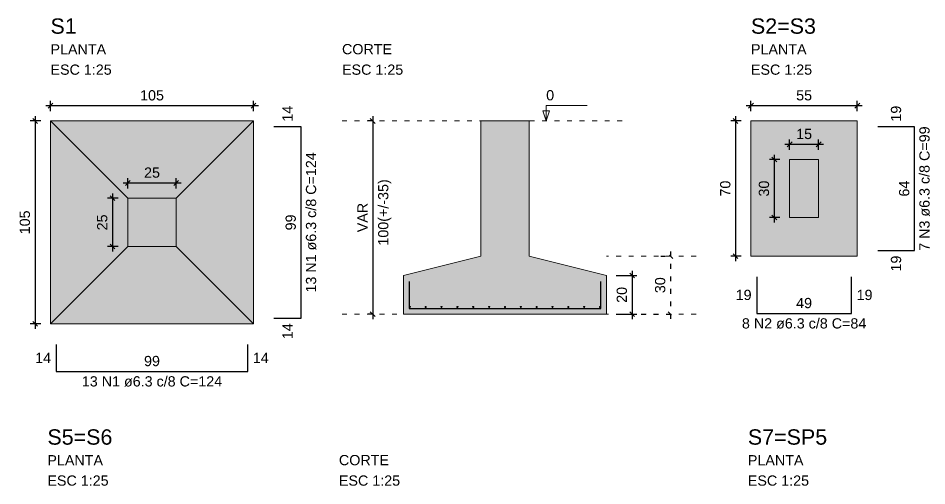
# Model space of a CAD drawing. Header units: inches. Extents: x -52 to 802, y -168 to 85.
# Drawn here: x 167.28 to 186.08, y 56.5 to 66.18 of the extents above; entities that cross this region are included whole.
import ezdxf

# ---------------------------------------------------------------- set-up
doc = ezdxf.new("R2010")
doc.units = ezdxf.units.IN
doc.header["$MEASUREMENT"] = 0
doc.linetypes.add('DOT2', pattern=[3.175, 0, -3.175])
for name, color, linetype, lineweight in [('Descrição da armadura', 7, 'Continuous', 5), ('DT-Armadura', 2, 'Continuous', 30), ('DT-Barras no corte', 5, 'Continuous', 5), ('DT-Cotas', 9, 'Continuous', 5), ('DT-Forma', 5, 'Continuous', 5), ('DT-Hachura sapatas em corte', 43, 'Continuous', 5), ('DT-Hachura sapatas em planta', 43, 'Continuous', 5), ('DT-Pontilhado', 9, 'DOT2', 5), ('DT-Textos', 7, 'Continuous', 5), ('DT-Título', 3, 'Continuous', 20), ('Textos armaduras', 7, 'Continuous', 5)]:
    doc.layers.add(name, color=color, linetype=linetype, lineweight=lineweight)
doc.styles.add('Arial', font='arial.ttf')
doc.styles.get("Standard").update_dxf_attribs({"font": 'arial.ttf'})
doc.dimstyles.new('UM_25.000000', dxfattribs={"dimtxt": 0.18, "dimasz": 0.1, "dimexe": 0.1, "dimexo": 0.2, "dimgap": 0, "dimtad": 1, "dimtih": 1, "dimtoh": 1, "dimdec": 1, "dimlfac": 25, "dimzin": 0, "dimdsep": 46, "dimtxsty": 'Standard', "dimcen": 0.09, "dimdle": 0.1, "dimadec": 1, "dimazin": 2, "dimtfac": 1, "dimtdec": 4, "dimtofl": 0, "dimtmove": 0, "dimatfit": 3, "dimfxl": 1, "dimtolj": 1, "dimarcsym": 0})

# ---------------------------------------------------------------- blocks, each defined once
blk = doc.blocks.new('_Oblique')
at = {"color": 0, "linetype": 'ByBlock', "lineweight": -2}
blk.add_line((-0.5, -0.5), (0.5, 0.5), dxfattribs=at)
blk = doc.blocks.new('*D339')
at = {"layer": 'Defpoints', "color": 0, "transparency": 16777216}
for p in [(167.951, 64.057), (167.633, 59.857), (167.951, 59.857)]:
    blk.add_point(p, dxfattribs=at)
at = {"layer": 'DT-Cotas', "color": 0, "lineweight": -2, "transparency": 16777216}
for p, q in [((167.633, 64.157), (167.633, 59.757)), ((167.751, 64.057), (167.533, 64.057)), ((167.751, 59.857), (167.533, 59.857))]:
    blk.add_line(p, q, dxfattribs=at)
at = {"layer": 'DT-Cotas', "color": 0, "lineweight": -2, "transparency": 16777216, "xscale": 0.1, "yscale": 0.1, "zscale": 0.1}
for p, rotation in [((167.633, 64.057), 90), ((167.633, 59.857), 270)]:
    blk.add_blockref('_Oblique', p, dxfattribs=dict(at, rotation=rotation))
at = {"layer": 'DT-Cotas', "transparency": 16777216, "insert": (167.421, 61.957), "char_height": 0.2118, "attachment_point": 5, "rotation": 90, "style": 'Arial'}
blk.add_mtext('\\A1;105', dxfattribs=at)
blk = doc.blocks.new('*D340')
at = {"layer": 'Defpoints', "color": 0, "transparency": 16777216}
for p in [(172.151, 64.374), (167.951, 64.057), (172.151, 64.057)]:
    blk.add_point(p, dxfattribs=at)
at = {"layer": 'DT-Cotas', "color": 0, "lineweight": -2, "transparency": 16777216}
for p, q in [((167.851, 64.374), (172.251, 64.374)), ((167.951, 64.257), (167.951, 64.474)), ((172.151, 64.257), (172.151, 64.474))]:
    blk.add_line(p, q, dxfattribs=at)
at = {"layer": 'DT-Cotas', "color": 0, "lineweight": -2, "transparency": 16777216, "xscale": 0.1, "yscale": 0.1, "zscale": 0.1, "rotation": 180}
blk.add_blockref('_Oblique', (167.951, 64.374), dxfattribs=at)
at = {"layer": 'DT-Cotas', "color": 0, "lineweight": -2, "transparency": 16777216, "xscale": 0.1, "yscale": 0.1, "zscale": 0.1}
blk.add_blockref('_Oblique', (172.151, 64.374), dxfattribs=at)
at = {"layer": 'DT-Cotas', "transparency": 16777216, "insert": (170.051, 64.586), "char_height": 0.2118, "attachment_point": 5, "rotation": 0.0057, "style": 'Arial'}
blk.add_mtext('\\A1;105', dxfattribs=at)
blk = doc.blocks.new('*D341')
at = {"layer": 'Defpoints', "color": 0, "transparency": 16777216}
for p in [(169.551, 62.457), (169.233, 61.457), (169.551, 61.457)]:
    blk.add_point(p, dxfattribs=at)
at = {"layer": 'DT-Cotas', "color": 0, "lineweight": -2, "transparency": 16777216}
for p, q in [((169.351, 62.457), (169.133, 62.457)), ((169.233, 62.557), (169.233, 61.357)), ((169.351, 61.457), (169.133, 61.457))]:
    blk.add_line(p, q, dxfattribs=at)
at = {"layer": 'DT-Cotas', "color": 0, "lineweight": -2, "transparency": 16777216, "xscale": 0.1, "yscale": 0.1, "zscale": 0.1}
for p, rotation in [((169.233, 62.457), 90), ((169.233, 61.457), 270)]:
    blk.add_blockref('_Oblique', p, dxfattribs=dict(at, rotation=rotation))
at = {"layer": 'DT-Cotas', "transparency": 16777216, "insert": (169.021, 61.957), "char_height": 0.2118, "attachment_point": 5, "rotation": 90, "style": 'Arial'}
blk.add_mtext('\\A1;25', dxfattribs=at)
blk = doc.blocks.new('*D342')
at = {"layer": 'Defpoints', "color": 0, "transparency": 16777216}
for p in [(170.551, 62.774), (169.551, 62.457), (170.551, 62.457)]:
    blk.add_point(p, dxfattribs=at)
at = {"layer": 'DT-Cotas', "color": 0, "lineweight": -2, "transparency": 16777216}
for p, q in [((169.551, 62.657), (169.551, 62.874)), ((170.551, 62.657), (170.551, 62.874)), ((169.451, 62.774), (170.651, 62.774))]:
    blk.add_line(p, q, dxfattribs=at)
at = {"layer": 'DT-Cotas', "color": 0, "lineweight": -2, "transparency": 16777216, "xscale": 0.1, "yscale": 0.1, "zscale": 0.1, "rotation": 180}
blk.add_blockref('_Oblique', (169.551, 62.774), dxfattribs=at)
at = {"layer": 'DT-Cotas', "color": 0, "lineweight": -2, "transparency": 16777216, "xscale": 0.1, "yscale": 0.1, "zscale": 0.1}
blk.add_blockref('_Oblique', (170.551, 62.774), dxfattribs=at)
at = {"layer": 'DT-Cotas', "transparency": 16777216, "insert": (170.051, 62.986), "char_height": 0.2118, "attachment_point": 5, "rotation": 0.0057, "style": 'Arial'}
blk.add_mtext('\\A1;25', dxfattribs=at)
blk = doc.blocks.new('*D343')
at = {"layer": 'Defpoints', "color": 0, "transparency": 16777216}
for p in [(174.829, 64.057), (174.617, 60.057), (174.829, 60.057)]:
    blk.add_point(p, dxfattribs=at)
at = {"layer": 'DT-Cotas', "color": 0, "lineweight": -2, "transparency": 16777216}
for p, q in [((174.617, 64.157), (174.617, 59.957)), ((174.629, 64.057), (174.517, 64.057)), ((174.629, 60.057), (174.517, 60.057))]:
    blk.add_line(p, q, dxfattribs=at)
at = {"layer": 'DT-Cotas', "color": 0, "lineweight": -2, "transparency": 16777216, "xscale": 0.1, "yscale": 0.1, "zscale": 0.1}
for p, rotation in [((174.617, 64.057), 90), ((174.617, 60.057), 270)]:
    blk.add_blockref('_Oblique', p, dxfattribs=dict(at, rotation=rotation))
at = {"layer": 'DT-Cotas', "transparency": 16777216, "insert": (174.405, 62.057), "char_height": 0.2118, "attachment_point": 5, "rotation": 90, "style": 'Arial'}
blk.add_mtext('\\A1;VAR', dxfattribs=at)
blk = doc.blocks.new('*D344')
at = {"layer": 'Defpoints', "color": 0, "transparency": 16777216}
for p in [(179.452, 60.857), (179.452, 60.057), (179.982, 60.057)]:
    blk.add_point(p, dxfattribs=at)
at = {"layer": 'DT-Cotas', "color": 0, "lineweight": -2, "transparency": 16777216}
for p, q in [((179.982, 60.957), (179.982, 59.957)), ((179.652, 60.857), (180.082, 60.857)), ((179.652, 60.057), (180.082, 60.057))]:
    blk.add_line(p, q, dxfattribs=at)
at = {"layer": 'DT-Cotas', "color": 0, "lineweight": -2, "transparency": 16777216, "xscale": 0.1, "yscale": 0.1, "zscale": 0.1}
for p, rotation in [((179.982, 60.857), 90), ((179.982, 60.057), 270)]:
    blk.add_blockref('_Oblique', p, dxfattribs=dict(at, rotation=rotation))
at = {"layer": 'DT-Cotas', "transparency": 16777216, "insert": (179.77, 60.457), "char_height": 0.2118, "attachment_point": 5, "rotation": 90, "style": 'Arial'}
blk.add_mtext('\\A1;20', dxfattribs=at)
blk = doc.blocks.new('*D345')
at = {"layer": 'Defpoints', "color": 0, "ltscale": 0.05, "transparency": 16777216}
for p in [(180.776, 61.257), (179.452, 60.057), (180.776, 60.057)]:
    blk.add_point(p, dxfattribs=at)
at = {"layer": 'DT-Pontilhado', "color": 0, "lineweight": -2, "ltscale": 0.05, "transparency": 16777216}
for p, q in [((180.776, 61.357), (180.776, 59.957)), ((180.576, 61.257), (180.676, 61.257)), ((179.652, 60.057), (180.876, 60.057))]:
    blk.add_line(p, q, dxfattribs=at)
at = {"layer": 'DT-Pontilhado', "color": 0, "lineweight": -2, "ltscale": 0.05, "transparency": 16777216, "xscale": 0.1, "yscale": 0.1, "zscale": 0.1}
for p, rotation in [((180.776, 61.257), 90), ((180.776, 60.057), 270)]:
    blk.add_blockref('_Oblique', p, dxfattribs=dict(at, rotation=rotation))
at = {"layer": 'DT-Pontilhado', "ltscale": 0.05, "transparency": 16777216, "insert": (180.564, 60.657), "char_height": 0.2118, "attachment_point": 5, "rotation": 90, "style": 'Arial'}
blk.add_mtext('\\A1;30', dxfattribs=at)
blk = doc.blocks.new('*D346')
at = {"layer": 'Defpoints', "color": 0, "transparency": 16777216}
for p in [(182.441, 64.057), (182.123, 61.257), (182.441, 61.257)]:
    blk.add_point(p, dxfattribs=at)
at = {"layer": 'DT-Cotas', "color": 0, "lineweight": -2, "transparency": 16777216}
for p, q in [((182.123, 64.157), (182.123, 61.157)), ((182.241, 64.057), (182.023, 64.057)), ((182.241, 61.257), (182.023, 61.257))]:
    blk.add_line(p, q, dxfattribs=at)
at = {"layer": 'DT-Cotas', "color": 0, "lineweight": -2, "transparency": 16777216, "xscale": 0.1, "yscale": 0.1, "zscale": 0.1}
for p, rotation in [((182.123, 64.057), 90), ((182.123, 61.257), 270)]:
    blk.add_blockref('_Oblique', p, dxfattribs=dict(at, rotation=rotation))
at = {"layer": 'DT-Cotas', "transparency": 16777216, "insert": (181.911, 62.657), "char_height": 0.2118, "attachment_point": 5, "rotation": 90, "style": 'Arial'}
blk.add_mtext('\\A1;70', dxfattribs=at)
blk = doc.blocks.new('*D347')
at = {"layer": 'Defpoints', "color": 0, "transparency": 16777216}
for p in [(184.641, 64.374), (182.441, 64.057), (184.641, 64.057)]:
    blk.add_point(p, dxfattribs=at)
at = {"layer": 'DT-Cotas', "color": 0, "lineweight": -2, "transparency": 16777216}
for p, q in [((182.341, 64.374), (184.741, 64.374)), ((182.441, 64.257), (182.441, 64.474)), ((184.641, 64.257), (184.641, 64.474))]:
    blk.add_line(p, q, dxfattribs=at)
at = {"layer": 'DT-Cotas', "color": 0, "lineweight": -2, "transparency": 16777216, "xscale": 0.1, "yscale": 0.1, "zscale": 0.1, "rotation": 180}
blk.add_blockref('_Oblique', (182.441, 64.374), dxfattribs=at)
at = {"layer": 'DT-Cotas', "color": 0, "lineweight": -2, "transparency": 16777216, "xscale": 0.1, "yscale": 0.1, "zscale": 0.1}
blk.add_blockref('_Oblique', (184.641, 64.374), dxfattribs=at)
at = {"layer": 'DT-Cotas', "transparency": 16777216, "insert": (183.541, 64.586), "char_height": 0.2118, "attachment_point": 5, "rotation": 0.0057, "style": 'Arial'}
blk.add_mtext('\\A1;55', dxfattribs=at)
blk = doc.blocks.new('*D348')
at = {"layer": 'Defpoints', "color": 0, "transparency": 16777216}
for p in [(183.241, 63.257), (182.923, 62.057), (183.241, 62.057)]:
    blk.add_point(p, dxfattribs=at)
at = {"layer": 'DT-Cotas', "color": 0, "lineweight": -2, "transparency": 16777216}
for p, q in [((182.923, 63.357), (182.923, 61.957)), ((183.041, 63.257), (182.823, 63.257)), ((183.041, 62.057), (182.823, 62.057))]:
    blk.add_line(p, q, dxfattribs=at)
at = {"layer": 'DT-Cotas', "color": 0, "lineweight": -2, "transparency": 16777216, "xscale": 0.1, "yscale": 0.1, "zscale": 0.1}
for p, rotation in [((182.923, 63.257), 90), ((182.923, 62.057), 270)]:
    blk.add_blockref('_Oblique', p, dxfattribs=dict(at, rotation=rotation))
at = {"layer": 'DT-Cotas', "transparency": 16777216, "insert": (182.711, 62.657), "char_height": 0.2118, "attachment_point": 5, "rotation": 90, "style": 'Arial'}
blk.add_mtext('\\A1;30', dxfattribs=at)
blk = doc.blocks.new('*D349')
at = {"layer": 'Defpoints', "color": 0, "transparency": 16777216}
for p in [(183.841, 63.574), (183.241, 63.257), (183.841, 63.257)]:
    blk.add_point(p, dxfattribs=at)
at = {"layer": 'DT-Cotas', "color": 0, "lineweight": -2, "transparency": 16777216}
for p, q in [((183.141, 63.574), (183.941, 63.574)), ((183.241, 63.457), (183.241, 63.674)), ((183.841, 63.457), (183.841, 63.674))]:
    blk.add_line(p, q, dxfattribs=at)
at = {"layer": 'DT-Cotas', "color": 0, "lineweight": -2, "transparency": 16777216, "xscale": 0.1, "yscale": 0.1, "zscale": 0.1, "rotation": 180}
blk.add_blockref('_Oblique', (183.241, 63.574), dxfattribs=at)
at = {"layer": 'DT-Cotas', "color": 0, "lineweight": -2, "transparency": 16777216, "xscale": 0.1, "yscale": 0.1, "zscale": 0.1}
blk.add_blockref('_Oblique', (183.841, 63.574), dxfattribs=at)
at = {"layer": 'DT-Cotas', "transparency": 16777216, "insert": (183.541, 63.786), "char_height": 0.2118, "attachment_point": 5, "rotation": 0.0057, "style": 'Arial'}
blk.add_mtext('\\A1;15', dxfattribs=at)

msp = doc.modelspace()

# ---------------------------------------------------------------- hatches: boundary and pattern name
at = {"layer": 'DT-Hachura sapatas em corte', "linetype": 'Continuous'}
msp.add_hatch(color=256, dxfattribs=at).paths.add_polyline_path([(176.8521, 61.2566), (176.8521, 61.2566), (175.2521, 60.8566), (175.2521, 60.0566), (179.4521, 60.0566), (179.4521, 60.8566), (177.8521, 61.2566), (177.8521, 61.2566), (177.8521, 64.0566), (176.8521, 64.0566), (176.8521, 61.2566)])
at = {"layer": 'DT-Hachura sapatas em planta', "linetype": 'Continuous'}
for points in [[(167.9505, 59.8566), (172.1505, 59.8566), (172.1505, 64.0566), (167.9505, 64.0566), (167.9505, 59.8566)], [(182.4408, 61.2566), (184.6408, 61.2566), (184.6408, 64.0566), (182.4408, 64.0566), (182.4408, 61.2566)]]:
    msp.add_hatch(color=256, dxfattribs=at).paths.add_polyline_path(points)

# ---------------------------------------------------------------- linework, layer by layer
at = {"layer": 'DT-Armadura'}
for p, q in [((173.1341, 63.9366), (172.5741, 63.9366)), ((173.1341, 59.9766), (173.1341, 63.9366)), ((185.8244, 63.9366), (185.0644, 63.9366)), ((185.8244, 61.3766), (185.8244, 63.9366)), ((185.0644, 61.3766), (185.8244, 61.3766)), ((182.5608, 60.833), (182.5608, 60.073)), ((184.5208, 60.073), (184.5208, 60.833)), ((172.5741, 59.9766), (173.1341, 59.9766)), ((182.5608, 60.073), (184.5208, 60.073)), ((168.0705, 59.433), (168.0705, 58.873)), ((172.0305, 58.873), (172.0305, 59.433)), ((168.0705, 58.873), (172.0305, 58.873))]:
    msp.add_line(p, q, dxfattribs=at)
msp.add_lwpolyline([(175.3721, 60.7366), (175.3721, 60.1766), (179.3321, 60.1766), (179.3321, 60.7366)], dxfattribs=at)
at = {"layer": 'DT-Barras no corte'}
for centre in [(175.3847, 60.2066), (175.7126, 60.2066), (176.0405, 60.2066), (176.3684, 60.2066), (176.6963, 60.2066), (177.0242, 60.2066), (177.3521, 60.2066), (177.68, 60.2066), (178.0079, 60.2066), (178.3358, 60.2066), (178.6637, 60.2066), (178.9916, 60.2066), (179.3195, 60.2066)]:
    msp.add_circle(centre, 0.0126, dxfattribs=at)
at = {"layer": 'DT-Forma'}
for p, q in [((167.9505, 64.0566), (169.5505, 62.4566)), ((172.1505, 64.0566), (170.5505, 62.4566)), ((167.9505, 59.8566), (169.5505, 61.4566)), ((167.9505, 59.8566), (169.5505, 61.4566)), ((172.1505, 59.8566), (170.5505, 61.4566))]:
    msp.add_line(p, q, dxfattribs=at)
for points in [[(167.9505, 59.8566), (172.1505, 59.8566), (172.1505, 64.0566), (167.9505, 64.0566), (167.9505, 59.8566)], [(176.8521, 61.2566), (176.8521, 61.2566), (175.2521, 60.8566), (175.2521, 60.0566), (179.4521, 60.0566), (179.4521, 60.8566), (177.8521, 61.2566), (177.8521, 61.2566), (177.8521, 64.0566), (176.8521, 64.0566), (176.8521, 61.2566)], [(182.4408, 61.2566), (184.6408, 61.2566), (184.6408, 64.0566), (182.4408, 64.0566), (182.4408, 61.2566)], [(183.2408, 62.0566), (183.8408, 62.0566), (183.8408, 63.2566), (183.2408, 63.2566), (183.2408, 62.0566)], [(169.5505, 61.4566), (170.5505, 61.4566), (170.5505, 62.4566), (169.5505, 62.4566), (169.5505, 61.4566)]]:
    msp.add_lwpolyline(points, close=True, dxfattribs=at)
at = {"layer": 'DT-Pontilhado', "ltscale": 0.05}
for p, q in [((173.9813, 64.0566), (179.8757, 64.0566)), ((181.3054, 61.2566), (179.4521, 61.2566)), ((173.9813, 60.0566), (175.2521, 60.0566)), ((181.3054, 60.0566), (179.4521, 60.0566))]:
    msp.add_line(p, q, dxfattribs=at)
at = {"layer": 'DT-Textos'}
msp.add_lwpolyline([(178.2051, 64.0566), (178.2051, 64.3743), (179.0523, 64.3743)], dxfattribs=at)
msp.add_lwpolyline([(178.2757, 64.2684), (178.2051, 64.0566), (178.1345, 64.2684), (178.2757, 64.2684)], close=True, dxfattribs=at)

# ---------------------------------------------------------------- texts
at = {"layer": 'Descrição da armadura', "linetype": 'Continuous', "char_height": 0.2118, "attachment_point": 8, "rotation": 90, "line_spacing_factor": 0.798, "style": 'Arial'}
for s, insert, width in [('7 N3 ø6.3 c/8 C=99', (186.1421, 62.6566), 5.161049), ('13 N1 ø6.3 c/8 C=124', (173.4518, 61.9566), 5.820954)]:
    msp.add_mtext(s, dxfattribs=dict(at, insert=insert, width=width))
at = {"layer": 'Descrição da armadura', "linetype": 'Continuous', "char_height": 0.2118, "attachment_point": 8, "line_spacing_factor": 0.798, "style": 'Arial'}
for s, insert, width in [('8 N2 ø6.3 c/8 C=84', (183.5408, 59.7553), 5.161049), ('13 N1 ø6.3 c/8 C=124', (170.0505, 58.5553), 5.820954)]:
    msp.add_mtext(s, dxfattribs=dict(at, insert=insert, width=width))
at = {"layer": 'DT-Cotas', "insert": (175.0041, 62.1626), "char_height": 0.2118, "width": 3.302784, "attachment_point": 8, "rotation": 90, "line_spacing_factor": 0.798, "style": 'Arial'}
msp.add_mtext('100(+/-35)', dxfattribs=at)
at = {"layer": 'DT-Textos', "char_height": 0.2118, "attachment_point": 7, "line_spacing_factor": 0.798, "style": 'Arial'}
for s, insert, width in [('PLANTA', (167.9505, 65.4333), 2.768071), ('CORTE', (173.9813, 65.4333), 2.490465), ('PLANTA', (182.4408, 65.4333), 2.768071), ('ESC 1:25', (167.9505, 65.0097), 3.045677), ('ESC 1:25', (173.9813, 65.0097), 3.045677), ('ESC 1:25', (182.4408, 65.0097), 3.045677), ('0', (178.2051, 64.4802), 0.395737), ('CORTE', (173.9173, 56.9283), 2.490465), ('PLANTA', (167.8865, 56.9283), 2.768071), ('PLANTA', (182.3767, 56.9283), 2.768071), ('ESC 1:25', (167.8865, 56.5047), 3.045677), ('ESC 1:25', (173.9173, 56.5047), 3.045677), ('ESC 1:25', (182.3767, 56.5047), 3.045677)]:
    msp.add_mtext(s, dxfattribs=dict(at, insert=insert, width=width))
at = {"layer": 'DT-Título', "char_height": 0.3177, "attachment_point": 7, "line_spacing_factor": 0.798, "style": 'Arial'}
for s, insert, width in [('S1', (167.9505, 65.8569), 0.870342), ('S2=S3', (182.4408, 65.8569), 2.156226), ('S5=S6', (167.8865, 57.3519), 2.156226), ('S7=SP5', (182.3767, 57.3519), 3.105437)]:
    msp.add_mtext(s, dxfattribs=dict(at, insert=insert, width=width))
at = {"layer": 'Textos armaduras', "linetype": 'Continuous', "char_height": 0.2118, "width": 0.659905, "attachment_point": 7, "rotation": 90, "line_spacing_factor": 0.798, "style": 'Arial'}
for s, insert in [('14', (172.96, 64.0425)), ('19', (185.5503, 64.0425)), ('64', (185.7185, 62.4916)), ('99', (173.0282, 61.7916)), ('19', (185.5503, 60.9407)), ('14', (172.96, 59.5407))]:
    msp.add_mtext(s, dxfattribs=dict(at, insert=insert))
at = {"layer": 'Textos armaduras', "linetype": 'Continuous', "char_height": 0.2118, "width": 0.659905, "attachment_point": 7, "line_spacing_factor": 0.798, "style": 'Arial'}
for s, insert in [('19', (182.1249, 60.3471)), ('19', (184.6267, 60.3471)), ('49', (183.3758, 60.1789)), ('14', (167.6346, 59.0471)), ('14', (172.1364, 59.0471)), ('99', (169.8855, 58.9789))]:
    msp.add_mtext(s, dxfattribs=dict(at, insert=insert))

# ---------------------------------------------------------------- dimensions: what is measured, and where the dimension line sits
at = {"layer": 'DT-Cotas'}
for base, p1, p2, picture, middle in [((172.1505, 64.3743), (167.9505, 64.0566), (172.1505, 64.0566), '*D340', (170.0505, 64.5861)), ((184.6408, 64.3743), (182.4408, 64.0566), (184.6408, 64.0566), '*D347', (183.5408, 64.5861)), ((183.8408, 63.5743), (183.2408, 63.2566), (183.8408, 63.2566), '*D349', (183.5408, 63.7861)), ((170.5505, 62.7743), (169.5505, 62.4566), (170.5505, 62.4566), '*D342', (170.0505, 62.9861))]:
    dim = msp.add_linear_dim(base=base, p1=p1, p2=p2, dimstyle='UM_25.000000', override={"dimtxt": 0.2118, "dimasz": 0.1, "dimexe": 0.1, "dimexo": 0.2, "dimtad": 1, "dimtih": 0, "dimtoh": 0, "dimdec": 1, "dimlfac": 25, "dimzin": 8, "dimtxsty": 'Arial', "dimblk": 'Oblique', "dimblk1": 'Oblique', "dimblk2": 'Oblique', "dimsah": 1, "dimdle": 0.1, "dimse1": 0, "dimse2": 0, "dimclrt": 256, "dimadec": 1, "dimazin": 3, "dimtmove": 2, "dimldrblk": 'Oblique'}, dxfattribs=at)
    dim.commit()
    dim.dimension.update_dxf_attribs({"geometry": picture, "text_midpoint": middle, "dimtype": 160, "text_rotation": 0.00573})
for base, p1, p2, picture, middle in [((167.6328, 59.8566), (167.9505, 64.0566), (167.9505, 59.8566), '*D339', (167.421, 61.9566)), ((182.1231, 61.2566), (182.4408, 64.0566), (182.4408, 61.2566), '*D346', (181.9113, 62.6566)), ((182.9231, 62.0566), (183.2408, 63.2566), (183.2408, 62.0566), '*D348', (182.7113, 62.6566)), ((169.2328, 61.4566), (169.5505, 62.4566), (169.5505, 61.4566), '*D341', (169.021, 61.9566)), ((179.9816, 60.0566), (179.4521, 60.8566), (179.4521, 60.0566), '*D344', (179.7698, 60.4566))]:
    dim = msp.add_linear_dim(base=base, p1=p1, p2=p2, angle=90, dimstyle='UM_25.000000', override={"dimtxt": 0.2118, "dimasz": 0.1, "dimexe": 0.1, "dimexo": 0.2, "dimtad": 1, "dimtih": 0, "dimtoh": 0, "dimdec": 1, "dimlfac": 25, "dimzin": 8, "dimtxsty": 'Arial', "dimblk": 'Oblique', "dimblk1": 'Oblique', "dimblk2": 'Oblique', "dimsah": 1, "dimdle": 0.1, "dimse1": 0, "dimse2": 0, "dimclrt": 256, "dimadec": 1, "dimazin": 3, "dimtmove": 2, "dimldrblk": 'Oblique'}, dxfattribs=at)
    dim.commit()
    dim.dimension.update_dxf_attribs({"geometry": picture, "text_midpoint": middle, "dimtype": 160, "text_rotation": 90})
dim = msp.add_linear_dim(base=(174.6167, 60.0566), p1=(174.8285, 64.0566), p2=(174.8285, 60.0566), angle=90, text='VAR', dimstyle='UM_25.000000', override={"dimtxt": 0.2118, "dimasz": 0.1, "dimexe": 0.1, "dimexo": 0.2, "dimtad": 1, "dimtih": 0, "dimtoh": 0, "dimdec": 1, "dimlfac": 25, "dimzin": 8, "dimtxsty": 'Arial', "dimblk": 'Oblique', "dimblk1": 'Oblique', "dimblk2": 'Oblique', "dimsah": 1, "dimdle": 0.1, "dimse1": 0, "dimse2": 0, "dimclrt": 256, "dimadec": 1, "dimazin": 3, "dimtmove": 2, "dimldrblk": 'Oblique'}, dxfattribs=at)
dim.commit()
dim.dimension.update_dxf_attribs({"geometry": '*D343', "text_midpoint": (174.4049, 62.0566), "dimtype": 160, "text_rotation": 90})
at = {"layer": 'DT-Pontilhado', "ltscale": 0.05}
dim = msp.add_linear_dim(base=(180.7759, 60.0566), p1=(180.7759, 61.2566), p2=(179.4521, 60.0566), angle=90, dimstyle='UM_25.000000', override={"dimtxt": 0.2118, "dimasz": 0.1, "dimexe": 0.1, "dimexo": 0.2, "dimtad": 1, "dimtih": 0, "dimtoh": 0, "dimdec": 1, "dimlfac": 25, "dimzin": 8, "dimtxsty": 'Arial', "dimblk": 'Oblique', "dimblk1": 'Oblique', "dimblk2": 'Oblique', "dimsah": 1, "dimdle": 0.1, "dimse1": 0, "dimse2": 0, "dimclrt": 256, "dimadec": 1, "dimazin": 3, "dimtmove": 2, "dimldrblk": 'Oblique'}, dxfattribs=at)
dim.commit()
dim.dimension.update_dxf_attribs({"geometry": '*D345', "text_midpoint": (180.5641, 60.6566), "dimtype": 160, "text_rotation": 90})

doc.saveas('drawing.dxf')
